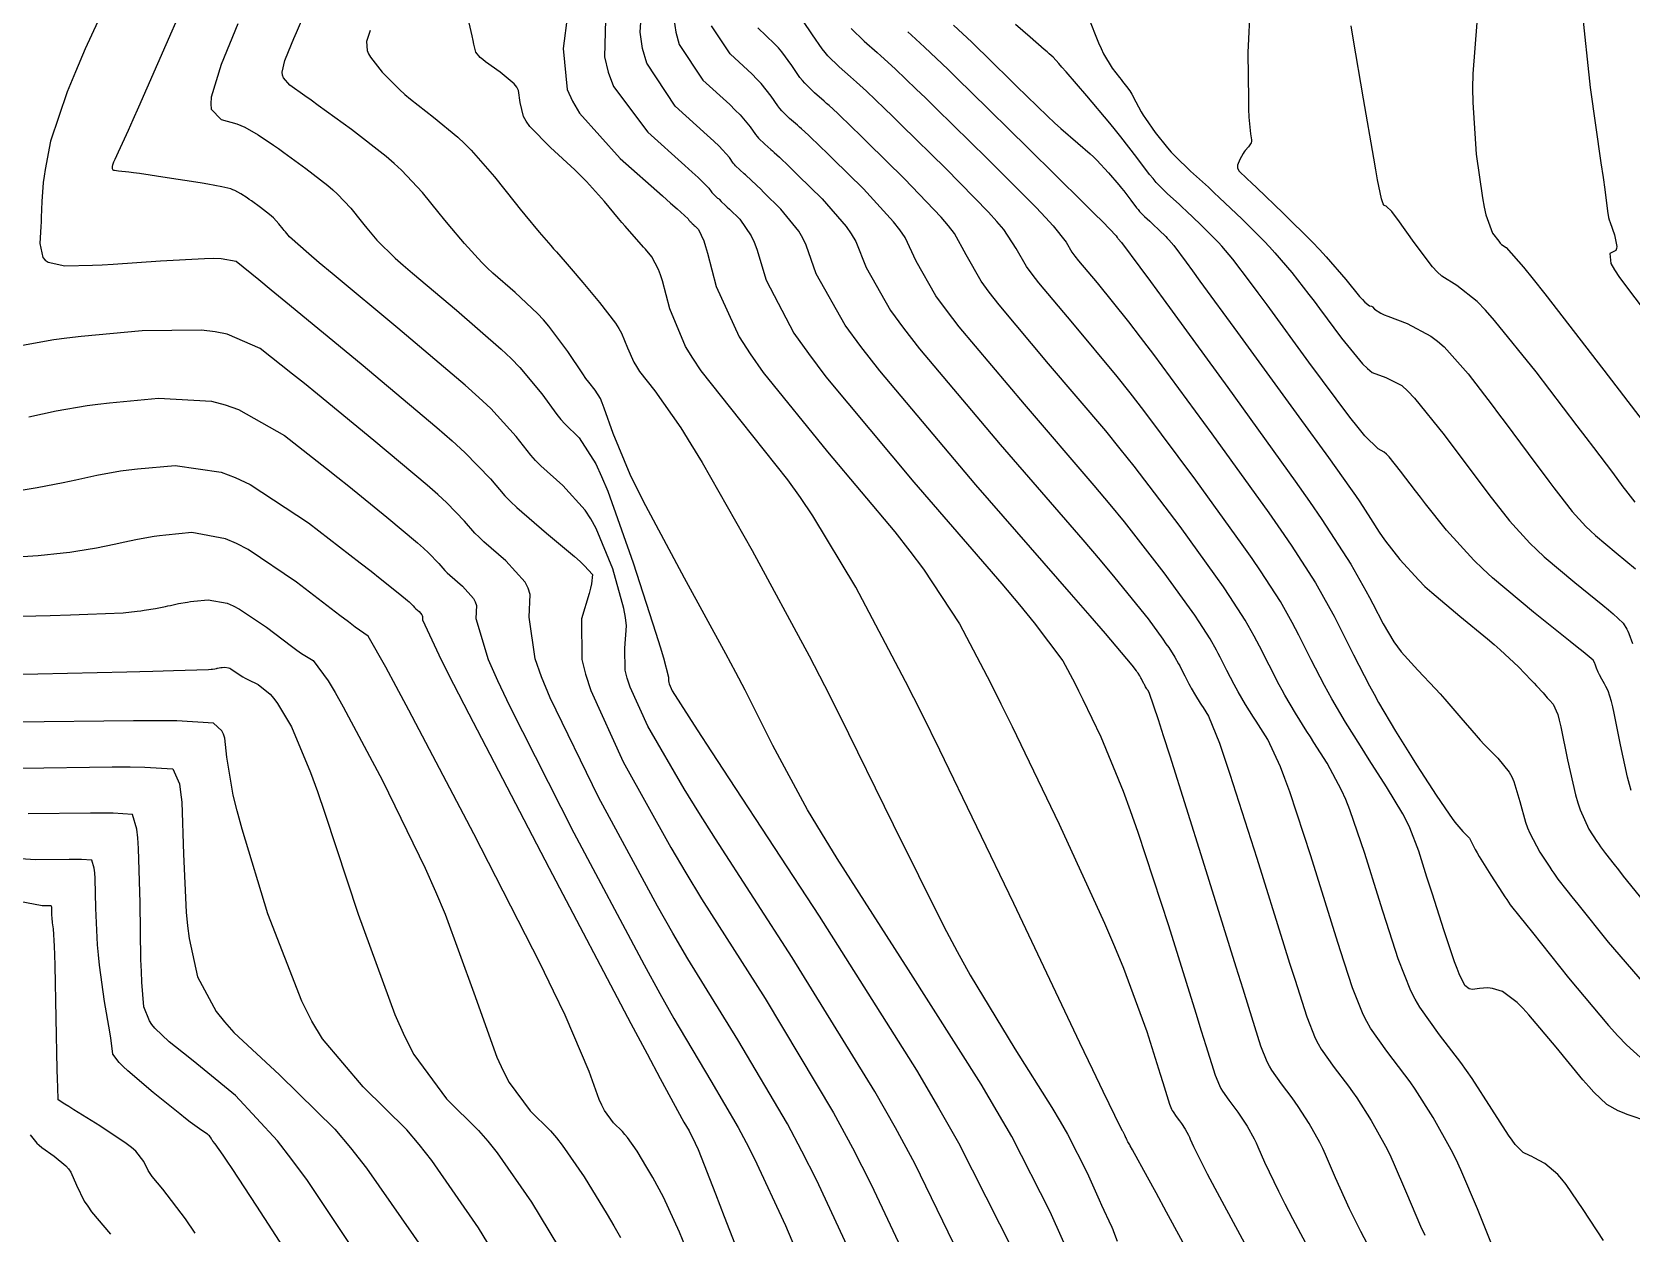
# Model space of a CAD drawing. Header units: metres. Extents: x 837475 to 838479, y 1189012 to 1191015.
# Drawn here: x 837711.2 to 837782.5, y 1189195.5 to 1189249 of the extents above; entities that cross this region are included whole.
import ezdxf

# ---------------------------------------------------------------- set-up
doc = ezdxf.new("R2010")
doc.units = ezdxf.units.M
doc.header["$LTSCALE"] = 0.3
doc.layers.add('COTAS 10', color=1, linetype='Continuous')
doc.layers.add('COTAS INT', color=252, linetype='Continuous')

msp = doc.modelspace()

# ---------------------------------------------------------------- linework, layer by layer
at = {"layer": 'COTAS 10'}
for points, elevation in [([(837753.316, 1189192.955), (837750.584, 1189198.585), (837749.719, 1189200.183), (837748.805, 1189201.799), (837745.112, 1189207.778), (837741.689, 1189213.064), (837740.946, 1189214.243), (837740.292, 1189215.299), (837738.672, 1189218.084), (837737.884, 1189219.823), (837737.754, 1189220.22), (837737.663, 1189220.579), (837737.656, 1189221.569), (837737.723, 1189222.566), (837737.678, 1189222.931), (837737.607, 1189223.333), (837737.121, 1189225.104), (837736.375, 1189226.903), (837736.139, 1189227.323), (837735.89, 1189227.709), (837734.886, 1189228.822), (837733.906, 1189229.699), (837733.672, 1189229.937), (837733.456, 1189230.172), (837732.81, 1189231.006), (837731.674, 1189232.246), (837731.148, 1189232.737), (837730.53, 1189233.293), (837727.534, 1189235.837), (837724.607, 1189238.263), (837724.032, 1189238.745), (837723.56, 1189239.144), (837722.707, 1189239.899), (837722.521, 1189240.121), (837722.469, 1189240.184), (837722.417, 1189240.248), (837722.227, 1189240.484), (837721.985, 1189240.742), (837721.9, 1189240.819), (837721.808, 1189240.899), (837721.41, 1189241.209), (837721.003, 1189241.502), (837720.905, 1189241.572), (837720.814, 1189241.636), (837720.538, 1189241.826), (837720.266, 1189241.968), (837720.177, 1189242.003), (837720.082, 1189242.036), (837719.691, 1189242.136), (837719.055, 1189242.25), (837718.806, 1189242.292), (837718.525, 1189242.337), (837717.246, 1189242.537), (837716.009, 1189242.72), (837715.755, 1189242.756), (837715.539, 1189242.785), (837715.076, 1189242.835), (837714.905, 1189242.854), (837714.873, 1189242.863), (837714.847, 1189242.874), (837714.806, 1189242.929), (837714.81, 1189242.998), (837714.812, 1189243.017), (837714.815, 1189243.036), (837714.827, 1189243.108), (837714.875, 1189243.242), (837714.9, 1189243.301), (837714.93, 1189243.369), (837715.081, 1189243.694), (837715.52, 1189244.663), (837715.731, 1189245.137), (837715.981, 1189245.7), (837717.208, 1189248.479), (837718.487, 1189251.401)], 1690), ([(837780.322, 1189250.066), (837780.689, 1189246.552), (837781.173, 1189243.202), (837781.266, 1189242.546), (837781.341, 1189242.007), (837781.462, 1189241.045), (837781.512, 1189240.765), (837781.542, 1189240.657), (837781.578, 1189240.536), (837781.768, 1189239.989), (837781.881, 1189239.477), (837781.869, 1189239.378), (837781.839, 1189239.297), (837781.573, 1189239.161), (837781.613, 1189238.709), (837781.776, 1189238.43), (837782.003, 1189238.084), (837783.372, 1189236.276)], 1730), ([(837735.092, 1189249.779), (837734.905, 1189248.295), (837735.081, 1189246.469), (837735.316, 1189245.943), (837735.632, 1189245.408), (837737.444, 1189243.401), (837739.332, 1189241.73), (837739.695, 1189241.407), (837739.988, 1189241.144), (837740.472, 1189240.698), (837740.505, 1189240.649), (837740.515, 1189240.636), (837740.526, 1189240.624), (837740.565, 1189240.586), (837740.605, 1189240.551), (837740.625, 1189240.533), (837740.66, 1189240.501), (837740.723, 1189240.441), (837740.751, 1189240.414), (837740.783, 1189240.382), (837740.937, 1189240.231), (837741.17, 1189239.73), (837741.251, 1189239.478), (837741.34, 1189239.177), (837741.724, 1189237.681), (837742.748, 1189235.448), (837743.241, 1189234.682), (837743.824, 1189233.853), (837746.687, 1189230.323), (837749.69, 1189226.744), (837750.362, 1189225.883), (837750.965, 1189225.078), (837752.567, 1189222.641), (837753.95, 1189220.013), (837754.415, 1189219.088), (837754.915, 1189218.077), (837757.019, 1189213.711), (837759.037, 1189209.299), (837759.485, 1189208.258), (837759.883, 1189207.296), (837760.92, 1189204.478), (837761.514, 1189202.578), (837761.633, 1189202.195), (837761.936, 1189201.232), (837762.028, 1189201.004), (837762.059, 1189200.945), (837762.092, 1189200.887), (837762.231, 1189200.689), (837762.386, 1189200.488), (837762.429, 1189200.428), (837762.473, 1189200.365), (837762.629, 1189200.122), (837762.782, 1189199.845), (837762.823, 1189199.762), (837762.864, 1189199.676), (837763.007, 1189199.341), (837763.622, 1189198.129), (837763.961, 1189197.49), (837764.372, 1189196.72), (837766.465, 1189192.843)], 1700), ([(837782.524, 1189215.214), (837782.44, 1189215.492), (837782.355, 1189215.808), (837782.042, 1189217.259), (837781.764, 1189218.66), (837781.702, 1189218.943), (837781.646, 1189219.182), (837781.497, 1189219.667), (837781.388, 1189219.861), (837781.357, 1189219.916), (837781.325, 1189219.971), (837781.209, 1189220.174), (837781.102, 1189220.377), (837781.076, 1189220.432), (837781.052, 1189220.486), (837780.979, 1189220.677), (837780.918, 1189220.844), (837780.901, 1189220.883), (837780.883, 1189220.918), (837780.82, 1189221.021), (837780.374, 1189221.399), (837780.116, 1189221.609), (837779.798, 1189221.864), (837778.164, 1189223.164), (837776.343, 1189224.697), (837775.908, 1189225.099), (837775.502, 1189225.491), (837774.288, 1189226.826), (837773.354, 1189228.003), (837773.126, 1189228.296), (837772.91, 1189228.575), (837772.239, 1189229.46), (837771.729, 1189230.092), (837771.614, 1189230.211), (837771.511, 1189230.306), (837771.238, 1189230.444), (837770.644, 1189231.024), (837770.34, 1189231.397), (837769.976, 1189231.862), (837768.153, 1189234.311), (837766.284, 1189236.871), (837765.889, 1189237.407), (837765.547, 1189237.869), (837764.758, 1189238.91), (837764.27, 1189239.482), (837764.118, 1189239.647), (837763.959, 1189239.816), (837763.324, 1189240.451), (837762.683, 1189241.06), (837762.519, 1189241.212), (837762.362, 1189241.358), (837761.847, 1189241.825), (837761.348, 1189242.328), (837761.201, 1189242.496), (837761.05, 1189242.677), (837760.472, 1189243.434), (837759.763, 1189244.367), (837759.53, 1189244.659), (837759.281, 1189244.965), (837758.245, 1189246.192), (837757.322, 1189247.259), (837757.143, 1189247.464), (837756.998, 1189247.631), (837756.75, 1189247.909), (837756.575, 1189248.061), (837756.475, 1189248.148), (837756.354, 1189248.255), (837755.729, 1189248.805), (837755.068, 1189249.37)], 1720), ([(837781.292, 1189195.154), (837780.379, 1189196.539), (837779.617, 1189197.651), (837779.426, 1189197.889), (837779.244, 1189198.096), (837778.663, 1189198.589), (837778.197, 1189198.844), (837778.088, 1189198.901), (837777.988, 1189198.952), (837777.702, 1189199.086), (837777.349, 1189199.438), (837777.208, 1189199.627), (837777.047, 1189199.856), (837776.311, 1189201.011), (837775.43, 1189202.378), (837775.178, 1189202.74), (837774.923, 1189203.095), (837773.975, 1189204.318), (837773.101, 1189205.554), (837772.894, 1189205.918), (837772.701, 1189206.291), (837772.127, 1189207.715), (837771.61, 1189209.337), (837771.452, 1189209.835), (837771.288, 1189210.354), (837770.645, 1189212.406), (837769.972, 1189214.355), (837769.79, 1189214.811), (837769.609, 1189215.229), (837768.971, 1189216.433), (837768.372, 1189217.361), (837768.217, 1189217.605), (837768.065, 1189217.844), (837767.555, 1189218.659), (837767.081, 1189219.461), (837766.953, 1189219.691), (837766.826, 1189219.925), (837766.378, 1189220.8), (837765.947, 1189221.656), (837765.831, 1189221.878), (837765.717, 1189222.093), (837765.315, 1189222.817), (837764.631, 1189223.872), (837764.338, 1189224.296), (837764, 1189224.777), (837762.407, 1189226.992), (837760.361, 1189229.678), (837759.738, 1189230.457), (837759.09, 1189231.251), (837756.545, 1189234.244), (837754.336, 1189236.869), (837753.9, 1189237.431), (837753.54, 1189237.921), (837752.875, 1189239.096), (837752.35, 1189240.048), (837752.08, 1189240.397), (837751.754, 1189240.784), (837750.125, 1189242.494), (837748.458, 1189244.129), (837748.11, 1189244.47), (837747.81, 1189244.762), (837747.133, 1189245.412), (837746.757, 1189245.755), (837746.647, 1189245.853), (837746.535, 1189245.953), (837746.105, 1189246.326), (837745.679, 1189246.745), (837745.568, 1189246.874), (837745.46, 1189247.008), (837745.098, 1189247.539), (837744.658, 1189248.142), (837744.501, 1189248.321), (837744.328, 1189248.506), (837743.579, 1189249.219)], 1710), ([(837740.362, 1189194.877), (837740.086, 1189195.531), (837739.375, 1189197.086), (837738.896, 1189197.96), (837738.768, 1189198.186), (837738.641, 1189198.404), (837738.198, 1189199.131), (837737.774, 1189199.741), (837737.66, 1189199.885), (837737.548, 1189200.018), (837737.151, 1189200.408), (837736.748, 1189200.952), (837736.632, 1189201.182), (837736.512, 1189201.446), (837736.062, 1189202.686), (837734.99, 1189205.202), (837734.478, 1189206.271), (837733.874, 1189207.501), (837730.917, 1189213.289), (837728.026, 1189218.801), (837727.463, 1189219.858), (837727.004, 1189220.711), (837726.203, 1189222.097), (837725.637, 1189222.502), (837725.326, 1189222.736), (837724.947, 1189223.024), (837723.02, 1189224.508), (837720.864, 1189225.96), (837720.341, 1189226.228), (837719.85, 1189226.439), (837718.344, 1189226.715), (837717.185, 1189226.607), (837716.913, 1189226.575), (837716.662, 1189226.542), (837715.93, 1189226.413), (837715.287, 1189226.272), (837715.091, 1189226.23), (837714.888, 1189226.188), (837714.092, 1189226.028), (837713.18, 1189225.874), (837712.903, 1189225.835), (837712.616, 1189225.798), (837711.492, 1189225.68), (837709.878, 1189225.579)], 1680), ([(837726.418, 1189193.454), (837723.498, 1189197.826), (837722.809, 1189198.77), (837722.17, 1189199.597), (837720.294, 1189201.624), (837718.904, 1189202.764), (837718.572, 1189203.033), (837718.263, 1189203.281), (837717.341, 1189204.011), (837716.698, 1189204.615), (837716.566, 1189204.785), (837716.454, 1189204.955), (837716.213, 1189205.58), (837716.119, 1189206.674), (837716.099, 1189207.141), (837716.081, 1189207.678), (837716.038, 1189210.212), (837715.97, 1189212.638), (837715.937, 1189213.108), (837715.897, 1189213.491), (837715.699, 1189214.145), (837714.841, 1189214.2), (837714.385, 1189214.205), (837713.834, 1189214.206), (837711.055, 1189214.171)], 1670)]:
    msp.add_lwpolyline(points, dxfattribs=dict(at, elevation=elevation))
at = {"layer": 'COTAS INT'}
for points, elevation in [([(837715.767, 1189252.976), (837713.599, 1189248.279), (837713.16, 1189247.262), (837712.791, 1189246.368), (837712.044, 1189244.165), (837711.808, 1189242.901), (837711.762, 1189242.6), (837711.725, 1189242.319), (837711.658, 1189241.481), (837711.637, 1189240.766), (837711.628, 1189240.564), (837711.618, 1189240.36), (837711.569, 1189239.606), (837711.706, 1189238.986), (837711.813, 1189238.867), (837711.95, 1189238.77), (837712.694, 1189238.609), (837713.918, 1189238.634), (837714.357, 1189238.655), (837714.84, 1189238.681), (837716.947, 1189238.829), (837718.92, 1189238.941), (837719.318, 1189238.945), (837719.653, 1189238.938), (837720.327, 1189238.815), (837721.337, 1189237.993), (837721.882, 1189237.545), (837722.543, 1189237.002), (837725.893, 1189234.242), (837729.274, 1189231.399), (837729.954, 1189230.802), (837730.524, 1189230.287), (837731.66, 1189229.118), (837732.296, 1189228.362), (837732.55, 1189228.109), (837732.838, 1189227.837), (837734.161, 1189226.696), (837735.416, 1189225.643), (837735.66, 1189225.426), (837735.86, 1189225.241), (837736.211, 1189224.846), (837736.172, 1189224.43), (837736.126, 1189224.233), (837736.066, 1189224.001), (837735.719, 1189222.865), (837735.732, 1189221.057), (837735.898, 1189220.401), (837736.135, 1189219.677), (837737.575, 1189216.501), (837739.701, 1189212.681), (837740.37, 1189211.552), (837741.074, 1189210.391), (837743.905, 1189205.941), (837746.955, 1189200.852), (837747.797, 1189199.289), (837748.638, 1189197.659), (837751.666, 1189191.216)], 1688), ([(837771.656, 1189193.299), (837770.46, 1189195.562), (837770.195, 1189196.088), (837769.958, 1189196.571), (837769.338, 1189197.954), (837768.893, 1189198.995), (837768.766, 1189199.262), (837768.638, 1189199.52), (837768.163, 1189200.377), (837767.678, 1189201.133), (837767.544, 1189201.328), (837767.41, 1189201.516), (837766.929, 1189202.141), (837766.496, 1189202.754), (837766.393, 1189202.934), (837766.297, 1189203.119), (837766.013, 1189203.825), (837765.471, 1189205.542), (837765.213, 1189206.365), (837764.908, 1189207.338), (837763.417, 1189212.106), (837761.959, 1189216.752), (837761.674, 1189217.648), (837761.442, 1189218.375), (837761.032, 1189219.59), (837760.963, 1189219.696), (837760.945, 1189219.725), (837760.928, 1189219.752), (837760.869, 1189219.846), (837760.815, 1189219.938), (837760.8, 1189219.965), (837760.785, 1189219.991), (837760.734, 1189220.092), (837760.684, 1189220.191), (837760.658, 1189220.241), (837760.611, 1189220.324), (837760.533, 1189220.445), (837760.499, 1189220.494), (837760.46, 1189220.55), (837760.277, 1189220.804), (837759.075, 1189222.218), (837758.394, 1189223.003), (837757.563, 1189223.96), (837753.301, 1189228.839), (837749.018, 1189233.929), (837748.172, 1189235.019), (837747.474, 1189235.969), (837746.184, 1189238.247), (837745.744, 1189239.525), (837745.583, 1189239.846), (837745.403, 1189240.152), (837744.612, 1189241.136), (837743.853, 1189241.881), (837743.694, 1189242.036), (837743.558, 1189242.169), (837743.249, 1189242.465), (837743.078, 1189242.621), (837743.028, 1189242.666), (837742.977, 1189242.712), (837742.781, 1189242.882), (837742.587, 1189243.073), (837742.536, 1189243.131), (837742.487, 1189243.192), (837742.322, 1189243.434), (837741.856, 1189243.943), (837741.617, 1189244.173), (837741.331, 1189244.441), (837739.898, 1189245.729), (837738.631, 1189247.642), (837738.448, 1189248.305), (837738.338, 1189249.025), (837738.549, 1189252.106)], 1704), ([(837757.65, 1189194.095), (837756.617, 1189196.434), (837754.903, 1189199.787), (837754.257, 1189200.913), (837753.535, 1189202.125), (837750.307, 1189207.218), (837747.117, 1189212.191), (837746.42, 1189213.327), (837745.803, 1189214.36), (837744.245, 1189217.218), (837743.014, 1189219.689), (837742.604, 1189220.476), (837742.163, 1189221.308), (837740.318, 1189224.686), (837738.588, 1189227.907), (837738.219, 1189228.64), (837737.897, 1189229.305), (837737.134, 1189231.131), (837736.736, 1189232.267), (837736.645, 1189232.496), (837736.563, 1189232.688), (837736.335, 1189233.072), (837736.041, 1189233.421), (837735.918, 1189233.591), (837735.776, 1189233.792), (837735.11, 1189234.783), (837734.272, 1189235.916), (837734.021, 1189236.208), (837733.762, 1189236.489), (837732.761, 1189237.422), (837731.772, 1189238.286), (837731.522, 1189238.524), (837731.282, 1189238.76), (837730.498, 1189239.608), (837729.775, 1189240.469), (837729.574, 1189240.714), (837729.371, 1189240.961), (837728.634, 1189241.877), (837727.697, 1189242.875), (837727.368, 1189243.175), (837727.01, 1189243.485), (837725.466, 1189244.687), (837723.987, 1189245.761), (837723.669, 1189245.99), (837723.391, 1189246.189), (837722.717, 1189246.659), (837722.432, 1189246.997), (837722.398, 1189247.112), (837722.383, 1189247.236), (837722.495, 1189247.765), (837722.795, 1189248.49), (837722.9, 1189248.738), (837723.014, 1189249.007), (837723.501, 1189250.152)], 1694), ([(837736.826, 1189250.695), (837736.746, 1189247.93), (837736.907, 1189247.248), (837737.146, 1189246.601), (837738.671, 1189244.565), (837740.331, 1189243.086), (837740.656, 1189242.79), (837740.922, 1189242.544), (837741.397, 1189242.066), (837741.496, 1189241.921), (837741.526, 1189241.884), (837741.556, 1189241.848), (837741.673, 1189241.734), (837741.791, 1189241.631), (837741.822, 1189241.604), (837741.852, 1189241.577), (837741.955, 1189241.483), (837742.14, 1189241.305), (837742.222, 1189241.225), (837742.318, 1189241.132), (837742.775, 1189240.683), (837743.287, 1189239.941), (837743.417, 1189239.662), (837743.542, 1189239.351), (837743.954, 1189237.964), (837745.194, 1189235.614), (837745.841, 1189234.697), (837746.621, 1189233.663), (837750.533, 1189228.965), (837754.457, 1189224.426), (837755.243, 1189223.492), (837755.899, 1189222.699), (837757.184, 1189221.001), (837757.708, 1189220.005), (837757.884, 1189219.654), (837758.074, 1189219.271), (837758.87, 1189217.617), (837759.871, 1189215.19), (837760.189, 1189214.319), (837760.525, 1189213.363), (837761.887, 1189209.192), (837763.107, 1189205.291), (837763.353, 1189204.505), (837763.559, 1189203.846), (837763.974, 1189202.528), (837764.162, 1189202.062), (837764.226, 1189201.939), (837764.294, 1189201.82), (837764.58, 1189201.415), (837764.898, 1189201.002), (837764.987, 1189200.878), (837765.075, 1189200.749), (837765.396, 1189200.249), (837765.71, 1189199.683), (837765.795, 1189199.512), (837765.878, 1189199.335), (837766.172, 1189198.648), (837766.79, 1189197.35), (837767.078, 1189196.789), (837767.416, 1189196.141), (837769.06, 1189193.071)], 1702), ([(837765.539, 1189250.261), (837765.435, 1189248.117), (837765.451, 1189246.019), (837765.462, 1189245.592), (837765.476, 1189245.233), (837765.548, 1189244.492), (837765.591, 1189244.22), (837765.585, 1189244.155), (837765.572, 1189244.096), (837765.463, 1189243.92), (837765.306, 1189243.746), (837765.263, 1189243.687), (837765.221, 1189243.623), (837765.069, 1189243.355), (837764.971, 1189243.095), (837764.962, 1189243.037), (837764.961, 1189242.984), (837765.024, 1189242.843), (837765.398, 1189242.491), (837765.593, 1189242.305), (837765.828, 1189242.08), (837767.007, 1189240.95), (837768.309, 1189239.657), (837768.621, 1189239.33), (837768.913, 1189239.017), (837769.795, 1189237.996), (837770.412, 1189237.248), (837770.538, 1189237.106), (837770.643, 1189236.993), (837770.858, 1189236.822), (837770.944, 1189236.808), (837770.968, 1189236.794), (837770.993, 1189236.775), (837771.082, 1189236.672), (837771.36, 1189236.495), (837771.504, 1189236.43), (837771.676, 1189236.358), (837772.538, 1189236.043), (837773.593, 1189235.479), (837773.887, 1189235.25), (837774.182, 1189234.991), (837775.252, 1189233.793), (837776.316, 1189232.395), (837776.607, 1189232.01), (837776.897, 1189231.625), (837777.929, 1189230.241), (837778.852, 1189229.006), (837779.072, 1189228.715), (837779.277, 1189228.446), (837779.89, 1189227.661), (837780.502, 1189226.987), (837780.707, 1189226.79), (837780.926, 1189226.587), (837781.845, 1189225.814), (837782.716, 1189225.098)], 1724), ([(837720.406, 1189249.402), (837719.66, 1189247.592), (837719.217, 1189246.128), (837719.195, 1189245.837), (837719.216, 1189245.594), (837719.657, 1189245.126), (837720.353, 1189244.934), (837720.534, 1189244.864), (837720.711, 1189244.788), (837721.313, 1189244.453), (837721.986, 1189243.99), (837722.208, 1189243.833), (837722.447, 1189243.664), (837723.438, 1189242.948), (837724.409, 1189242.192), (837724.634, 1189241.997), (837724.841, 1189241.808), (837725.43, 1189241.18), (837725.894, 1189240.604), (837726.021, 1189240.449), (837726.148, 1189240.295), (837726.603, 1189239.754), (837727.421, 1189238.952), (837727.777, 1189238.634), (837728.189, 1189238.275), (837730.147, 1189236.63), (837732.146, 1189234.891), (837732.584, 1189234.472), (837732.973, 1189234.081), (837733.96, 1189232.895), (837734.616, 1189231.982), (837734.795, 1189231.764), (837734.974, 1189231.56), (837735.61, 1189230.947), (837736.365, 1189229.776), (837736.618, 1189229.221), (837736.89, 1189228.565), (837738.031, 1189225.363), (837739.041, 1189222.236), (837739.23, 1189221.628), (837739.38, 1189221.132), (837739.593, 1189220.272), (837739.594, 1189220.1), (837739.61, 1189220.038), (837739.633, 1189219.969), (837739.77, 1189219.667), (837740.884, 1189217.917), (837741.522, 1189216.935), (837742.304, 1189215.737), (837746.319, 1189209.614), (837750.655, 1189202.746), (837751.64, 1189201.077), (837752.531, 1189199.51), (837754.967, 1189194.695)], 1692), ([(837764.176, 1189192.05), (837761.802, 1189196.424), (837761.339, 1189197.276), (837760.96, 1189197.974), (837760.29, 1189199.198), (837760.184, 1189199.382), (837760.161, 1189199.422), (837760.14, 1189199.459), (837760.085, 1189199.555), (837760.05, 1189199.617), (837760.042, 1189199.632), (837760.035, 1189199.647), (837760.013, 1189199.691), (837759.998, 1189199.726), (837759.995, 1189199.734), (837759.991, 1189199.743), (837759.981, 1189199.768), (837759.974, 1189199.788), (837759.972, 1189199.793), (837759.963, 1189199.811), (837759.953, 1189199.834), (837759.948, 1189199.844), (837759.943, 1189199.856), (837759.917, 1189199.913), (837759.876, 1189199.995), (837759.86, 1189200.022), (837759.842, 1189200.052), (837759.764, 1189200.176), (837758.977, 1189201.793), (837758.512, 1189202.764), (837757.942, 1189203.962), (837754.991, 1189210.176), (837751.692, 1189217.02), (837750.902, 1189218.615), (837750.165, 1189220.079), (837747.951, 1189224.282), (837746.032, 1189227.457), (837745.482, 1189228.273), (837744.924, 1189229.061), (837742.841, 1189231.68), (837741.054, 1189233.933), (837740.683, 1189234.49), (837740.365, 1189235.019), (837739.663, 1189236.688), (837739.325, 1189237.944), (837739.237, 1189238.213), (837739.151, 1189238.447), (837738.858, 1189239.006), (837738.569, 1189239.349), (837738.485, 1189239.446), (837738.399, 1189239.545), (837738.074, 1189239.913), (837737.665, 1189240.381), (837737.526, 1189240.544), (837737.376, 1189240.721), (837736.743, 1189241.481), (837735.946, 1189242.369), (837735.693, 1189242.627), (837735.426, 1189242.891), (837734.345, 1189243.89), (837733.424, 1189244.826), (837733.257, 1189245.051), (837733.129, 1189245.261), (837732.985, 1189245.894), (837732.914, 1189246.428), (837732.831, 1189246.575), (837732.721, 1189246.722), (837732.097, 1189247.249), (837731.444, 1189247.703), (837731.315, 1189247.804), (837731.209, 1189247.894), (837731.015, 1189248.129), (837730.928, 1189248.491), (837730.89, 1189248.661), (837730.844, 1189248.862), (837730.629, 1189249.836)], 1698), ([(837739.832, 1189249.625), (837739.923, 1189249.028), (837740.075, 1189248.479), (837741.125, 1189246.892), (837742.33, 1189245.796), (837742.578, 1189245.556), (837742.79, 1189245.343), (837743.248, 1189244.803), (837743.478, 1189244.464), (837743.547, 1189244.379), (837743.617, 1189244.297), (837743.889, 1189244.03), (837744.163, 1189243.792), (837744.235, 1189243.729), (837744.305, 1189243.666), (837744.544, 1189243.448), (837744.975, 1189243.034), (837745.166, 1189242.848), (837745.388, 1189242.63), (837746.45, 1189241.589), (837747.52, 1189240.363), (837747.748, 1189240.03), (837747.946, 1189239.699), (837748.414, 1189238.53), (837749.496, 1189236.62), (837750.081, 1189235.823), (837750.79, 1189234.909), (837754.382, 1189230.641), (837758.072, 1189226.39), (837758.842, 1189225.488), (837759.504, 1189224.704), (837760.987, 1189222.867), (837761.64, 1189221.959), (837761.779, 1189221.761), (837761.899, 1189221.588), (837762.179, 1189221.155), (837762.344, 1189220.858), (837762.391, 1189220.77), (837762.439, 1189220.679), (837762.615, 1189220.328), (837762.799, 1189219.969), (837762.851, 1189219.873), (837762.903, 1189219.779), (837763.098, 1189219.45), (837763.307, 1189219.116), (837763.369, 1189219.018), (837763.433, 1189218.918), (837763.678, 1189218.537), (837764.164, 1189217.326), (837764.38, 1189216.702), (837764.63, 1189215.953), (837765.827, 1189212.206), (837767.035, 1189208.344), (837767.293, 1189207.522), (837767.517, 1189206.807), (837768.051, 1189205.121), (837768.432, 1189204.176), (837768.56, 1189203.928), (837768.697, 1189203.687), (837769.277, 1189202.866), (837769.922, 1189202.029), (837770.101, 1189201.778), (837770.281, 1189201.517), (837770.929, 1189200.505), (837771.566, 1189199.358), (837771.738, 1189199.012), (837771.907, 1189198.654), (837772.503, 1189197.26), (837773.125, 1189195.792), (837773.312, 1189195.387)], 1706), ([(837776.293, 1189195.013), (837775.668, 1189196.567), (837774.922, 1189198.313), (837774.709, 1189198.762), (837774.494, 1189199.195), (837773.696, 1189200.633), (837772.883, 1189201.902), (837772.659, 1189202.228), (837772.434, 1189202.543), (837771.626, 1189203.592), (837770.899, 1189204.621), (837770.727, 1189204.923), (837770.566, 1189205.233), (837770.089, 1189206.418), (837769.564, 1189208.072), (837769.372, 1189208.678), (837769.162, 1189209.349), (837768.236, 1189212.306), (837767.301, 1189215.154), (837767.085, 1189215.756), (837766.887, 1189216.277), (837766.325, 1189217.485), (837765.903, 1189218.14), (837765.793, 1189218.312), (837765.686, 1189218.48), (837765.326, 1189219.055), (837764.992, 1189219.62), (837764.902, 1189219.782), (837764.812, 1189219.947), (837764.496, 1189220.564), (837764.193, 1189221.167), (837764.111, 1189221.324), (837764.031, 1189221.476), (837763.747, 1189221.986), (837763.265, 1189222.73), (837763.058, 1189223.029), (837762.82, 1189223.368), (837761.697, 1189224.929), (837759.933, 1189227.191), (837759.29, 1189227.972), (837758.581, 1189228.821), (837755.464, 1189232.443), (837752.563, 1189235.889), (837751.991, 1189236.627), (837751.518, 1189237.271), (837750.645, 1189238.813), (837750.148, 1189239.874), (837749.914, 1189240.214), (837749.637, 1189240.574), (837748.287, 1189242.041), (837746.923, 1189243.38), (837746.638, 1189243.659), (837746.392, 1189243.898), (837745.838, 1189244.43), (837745.531, 1189244.71), (837745.441, 1189244.791), (837745.349, 1189244.873), (837744.997, 1189245.178), (837744.648, 1189245.521), (837744.557, 1189245.626), (837744.469, 1189245.736), (837744.173, 1189246.171), (837743.724, 1189246.742), (837743.54, 1189246.938), (837743.329, 1189247.151), (837742.352, 1189248.056), (837741.519, 1189249.315)], 1708), ([(837783.301, 1189200.444), (837782.343, 1189200.775), (837782.129, 1189200.86), (837781.937, 1189200.943), (837781.427, 1189201.218), (837780.859, 1189201.767), (837780.63, 1189202.023), (837780.37, 1189202.323), (837779.173, 1189203.778), (837777.956, 1189205.222), (837777.683, 1189205.514), (837777.438, 1189205.759), (837776.786, 1189206.257), (837776.341, 1189206.394), (837776.227, 1189206.412), (837776.117, 1189206.421), (837775.751, 1189206.383), (837775.444, 1189206.348), (837775.371, 1189206.36), (837775.302, 1189206.38), (837775.097, 1189206.53), (837774.849, 1189207.038), (837774.754, 1189207.284), (837774.647, 1189207.576), (837774.165, 1189209.011), (837773.656, 1189210.602), (837773.532, 1189210.992), (837773.415, 1189211.36), (837773.054, 1189212.506), (837772.643, 1189213.557), (837772.495, 1189213.865), (837772.332, 1189214.18), (837771.617, 1189215.381), (837770.842, 1189216.583), (837770.641, 1189216.899), (837770.444, 1189217.208), (837769.783, 1189218.263), (837769.17, 1189219.302), (837769.004, 1189219.6), (837768.839, 1189219.903), (837768.259, 1189221.036), (837767.702, 1189222.144), (837767.552, 1189222.432), (837767.403, 1189222.711), (837766.883, 1189223.648), (837765.997, 1189225.014), (837765.617, 1189225.563), (837765.18, 1189226.186), (837763.117, 1189229.054), (837760.79, 1189232.165), (837760.186, 1189232.942), (837759.599, 1189233.681), (837757.626, 1189236.046), (837756.109, 1189237.849), (837755.809, 1189238.235), (837755.562, 1189238.572), (837755.105, 1189239.379), (837754.553, 1189240.222), (837754.245, 1189240.581), (837753.871, 1189240.995), (837751.962, 1189242.946), (837749.993, 1189244.879), (837749.581, 1189245.281), (837749.227, 1189245.626), (837748.428, 1189246.394), (837747.984, 1189246.799), (837747.854, 1189246.915), (837747.721, 1189247.033), (837747.213, 1189247.474), (837746.709, 1189247.969), (837746.578, 1189248.121), (837746.451, 1189248.28), (837746.024, 1189248.907), (837745.592, 1189249.541)], 1712), ([(837752.311, 1189249.341), (837753.118, 1189248.574), (837753.408, 1189248.294), (837753.727, 1189247.984), (837755.121, 1189246.62), (837756.503, 1189245.282), (837756.815, 1189244.989), (837757.096, 1189244.73), (837757.855, 1189244.073), (837758.404, 1189243.605), (837758.552, 1189243.465), (837758.699, 1189243.321), (837759.217, 1189242.761), (837759.679, 1189242.214), (837759.79, 1189242.078), (837759.894, 1189241.948), (837760.21, 1189241.531), (837760.468, 1189241.194), (837760.535, 1189241.113), (837760.601, 1189241.038), (837760.824, 1189240.814), (837761.054, 1189240.606), (837761.124, 1189240.541), (837761.196, 1189240.473), (837761.482, 1189240.201), (837761.765, 1189239.918), (837761.836, 1189239.843), (837761.904, 1189239.769), (837762.122, 1189239.514), (837762.677, 1189238.77), (837762.958, 1189238.388), (837763.293, 1189237.93), (837764.962, 1189235.64), (837767.698, 1189231.878), (837769.022, 1189230.059), (837770.011, 1189228.68), (837770.226, 1189228.37), (837770.417, 1189228.091), (837770.894, 1189227.344), (837771.285, 1189226.734), (837771.42, 1189226.541), (837771.568, 1189226.338), (837772.202, 1189225.517), (837773.045, 1189224.589), (837773.324, 1189224.317), (837773.624, 1189224.04), (837774.875, 1189222.986), (837776.118, 1189221.974), (837776.412, 1189221.723), (837776.685, 1189221.485), (837777.492, 1189220.729), (837778.066, 1189220.142), (837778.192, 1189220.01), (837778.304, 1189219.891), (837778.59, 1189219.57), (837778.778, 1189219.35), (837778.828, 1189219.295), (837778.877, 1189219.243), (837779.047, 1189219.073), (837779.244, 1189218.599), (837779.311, 1189218.354), (837779.383, 1189218.06), (837779.686, 1189216.589), (837780.037, 1189215.025), (837780.138, 1189214.672), (837780.242, 1189214.354), (837780.635, 1189213.496), (837780.994, 1189212.946), (837781.077, 1189212.823), (837781.153, 1189212.711), (837781.367, 1189212.412), (837781.759, 1189211.915), (837781.946, 1189211.679), (837782.168, 1189211.401), (837783.256, 1189210.04)], 1718), ([(837758.313, 1189249.706), (837758.765, 1189248.557), (837758.883, 1189248.296), (837758.997, 1189248.061), (837759.383, 1189247.419), (837759.704, 1189247.003), (837759.776, 1189246.91), (837759.842, 1189246.827), (837760.024, 1189246.607), (837760.17, 1189246.405), (837760.213, 1189246.334), (837760.258, 1189246.255), (837760.433, 1189245.916), (837760.678, 1189245.474), (837760.767, 1189245.33), (837760.865, 1189245.177), (837761.299, 1189244.549), (837761.841, 1189243.868), (837762.007, 1189243.682), (837762.181, 1189243.497), (837762.871, 1189242.836), (837763.671, 1189242.11), (837763.915, 1189241.884), (837764.169, 1189241.647), (837765.165, 1189240.7), (837766.152, 1189239.714), (837766.399, 1189239.452), (837766.635, 1189239.195), (837767.394, 1189238.306), (837768.15, 1189237.335), (837768.384, 1189237.027), (837768.628, 1189236.701), (837769.6, 1189235.382), (837770.537, 1189234.241), (837770.76, 1189234.028), (837770.967, 1189233.86), (837771.583, 1189233.624), (837772.291, 1189233.267), (837772.557, 1189233.023), (837772.853, 1189232.715), (837774.174, 1189231.079), (837775.544, 1189229.245), (837775.871, 1189228.813), (837776.176, 1189228.413), (837777.089, 1189227.243), (837778.002, 1189226.239), (837778.307, 1189225.944), (837778.635, 1189225.642), (837780.005, 1189224.489), (837781.257, 1189223.481), (837781.51, 1189223.27), (837781.723, 1189223.089), (837782.154, 1189222.681), (837782.319, 1189222.412), (837782.365, 1189222.318), (837782.41, 1189222.216), (837782.572, 1189221.778)], 1722), ([(837782.691, 1189228.078), (837782.379, 1189228.478), (837782.275, 1189228.614), (837782.163, 1189228.762), (837781.694, 1189229.39), (837780.854, 1189230.505), (837780.508, 1189230.96), (837780.113, 1189231.478), (837778.278, 1189233.876), (837776.425, 1189236.178), (837776.019, 1189236.635), (837775.658, 1189237.015), (837774.742, 1189237.735), (837774.077, 1189238.155), (837773.874, 1189238.346), (837773.664, 1189238.569), (837772.839, 1189239.644), (837772.117, 1189240.673), (837771.971, 1189240.868), (837771.848, 1189241.025), (837771.601, 1189241.263), (837771.511, 1189241.304), (837771.488, 1189241.335), (837771.464, 1189241.375), (837771.384, 1189241.591), (837771.215, 1189242.442), (837771.135, 1189242.882), (837771.041, 1189243.41), (837770.581, 1189246.056), (837770.122, 1189248.754), (837770.028, 1189249.315)], 1726), ([(837775.632, 1189249.459), (837775.459, 1189247.163), (837775.449, 1189246.526), (837775.455, 1189245.889), (837775.613, 1189243.582), (837775.884, 1189241.638), (837775.961, 1189241.229), (837776.04, 1189240.876), (837776.334, 1189240.068), (837776.611, 1189239.701), (837776.679, 1189239.626), (837776.744, 1189239.562), (837776.946, 1189239.426), (837777.723, 1189238.551), (837778.15, 1189238.02), (837778.669, 1189237.365), (837781.305, 1189233.959), (837784.811, 1189229.385)], 1728), ([(837726.294, 1189249.107), (837726.142, 1189248.608), (837726.166, 1189248.205), (837726.23, 1189248.063), (837726.318, 1189247.907), (837726.84, 1189247.236), (837727.605, 1189246.469), (837727.846, 1189246.253), (837728.1, 1189246.036), (837729.124, 1189245.238), (837730.214, 1189244.338), (837730.51, 1189244.056), (837730.803, 1189243.76), (837731.838, 1189242.573), (837732.763, 1189241.417), (837732.987, 1189241.141), (837733.197, 1189240.884), (837733.838, 1189240.115), (837734.35, 1189239.518), (837734.478, 1189239.37), (837734.601, 1189239.229), (837734.995, 1189238.784), (837735.446, 1189238.265), (837735.605, 1189238.079), (837735.779, 1189237.873), (837736.528, 1189236.977), (837737.233, 1189236.048), (837737.38, 1189235.822), (837737.505, 1189235.61), (837737.779, 1189234.955), (837738.047, 1189234.316), (837738.169, 1189234.114), (837738.311, 1189233.9), (837738.995, 1189233.038), (837740.157, 1189231.379), (837740.601, 1189230.663), (837741.098, 1189229.836), (837743.334, 1189225.923), (837745.868, 1189221.226), (837746.553, 1189219.905), (837747.23, 1189218.575), (837749.618, 1189213.697), (837751.872, 1189209.161), (837752.466, 1189208.046), (837753.047, 1189206.992), (837755.035, 1189203.697), (837756.689, 1189201.089), (837757.058, 1189200.468), (837757.39, 1189199.891), (837758.267, 1189198.174), (837758.797, 1189196.975), (837758.908, 1189196.726), (837759.005, 1189196.512), (837759.228, 1189196.035), (837759.362, 1189195.747), (837759.402, 1189195.652), (837759.444, 1189195.55), (837759.607, 1189195.126)], 1696), ([(837747.74, 1189249.193), (837748.321, 1189248.622), (837748.906, 1189248.114), (837749.06, 1189247.978), (837749.21, 1189247.844), (837749.722, 1189247.377), (837750.644, 1189246.491), (837751.053, 1189246.093), (837751.529, 1189245.628), (837753.8, 1189243.399), (837755.988, 1189241.206), (837756.411, 1189240.765), (837756.755, 1189240.396), (837757.335, 1189239.662), (837757.584, 1189239.223), (837757.718, 1189239.039), (837757.882, 1189238.829), (837758.708, 1189237.847), (837760.108, 1189236.112), (837760.634, 1189235.426), (837761.219, 1189234.652), (837763.827, 1189231.116), (837766.36, 1189227.595), (837766.897, 1189226.83), (837767.362, 1189226.156), (837768.451, 1189224.479), (837769.09, 1189223.328), (837769.272, 1189222.986), (837769.456, 1189222.633), (837770.14, 1189221.272), (837770.853, 1189219.881), (837771.055, 1189219.509), (837771.259, 1189219.143), (837772.012, 1189217.868), (837772.755, 1189216.677), (837772.953, 1189216.364), (837773.147, 1189216.058), (837773.819, 1189215.012), (837774.398, 1189214.156), (837774.534, 1189213.969), (837774.658, 1189213.804), (837775.019, 1189213.39), (837775.257, 1189213.146), (837775.305, 1189213.088), (837775.344, 1189213.035), (837775.421, 1189212.878), (837775.565, 1189212.58), (837775.647, 1189212.438), (837775.748, 1189212.27), (837776.266, 1189211.448), (837776.787, 1189210.642), (837776.89, 1189210.484), (837776.974, 1189210.354), (837777.13, 1189210.12), (837777.551, 1189209.592), (837777.804, 1189209.276), (837778.115, 1189208.887), (837779.731, 1189206.869), (837781.509, 1189204.741), (837781.923, 1189204.282), (837782.303, 1189203.88), (837783.395, 1189202.898)], 1714), ([(837750.267, 1189249.04), (837750.437, 1189248.888), (837751.017, 1189248.359), (837752.062, 1189247.355), (837752.525, 1189246.904), (837753.064, 1189246.378), (837755.637, 1189243.851), (837758.105, 1189241.417), (837758.577, 1189240.949), (837758.957, 1189240.57), (837759.565, 1189239.945), (837759.606, 1189239.873), (837759.628, 1189239.843), (837759.654, 1189239.809), (837759.789, 1189239.649), (837760.618, 1189238.542), (837761.082, 1189237.911), (837761.647, 1189237.139), (837764.537, 1189233.179), (837767.54, 1189229.004), (837768.176, 1189228.097), (837768.728, 1189227.298), (837770.019, 1189225.31), (837770.691, 1189224.121), (837770.852, 1189223.825), (837771.004, 1189223.544), (837771.463, 1189222.649), (837771.937, 1189221.846), (837772.098, 1189221.622), (837772.271, 1189221.397), (837773.001, 1189220.581), (837773.791, 1189219.755), (837774.002, 1189219.525), (837774.209, 1189219.294), (837774.929, 1189218.452), (837775.604, 1189217.663), (837775.784, 1189217.464), (837775.96, 1189217.275), (837776.57, 1189216.665), (837777.08, 1189216.033), (837777.192, 1189215.829), (837777.293, 1189215.614), (837777.553, 1189214.733), (837777.801, 1189213.802), (837777.893, 1189213.555), (837777.995, 1189213.312), (837778.451, 1189212.472), (837778.891, 1189211.794), (837778.983, 1189211.653), (837779.064, 1189211.533), (837779.248, 1189211.266), (837779.655, 1189210.753), (837779.875, 1189210.477), (837780.142, 1189210.144), (837781.493, 1189208.455), (837783.094, 1189206.603)], 1716), ([(837748.712, 1189192.445), (837746.209, 1189197.833), (837745.55, 1189199.138), (837744.905, 1189200.361), (837742.698, 1189204.105), (837740.459, 1189207.718), (837739.794, 1189208.86), (837739.11, 1189210.063), (837736.478, 1189214.917), (837734.325, 1189219.344), (837733.943, 1189220.278), (837733.654, 1189221.085), (837733.385, 1189222.943), (837733.431, 1189223.958), (837733.34, 1189224.232), (837733.206, 1189224.504), (837732.348, 1189225.463), (837731.367, 1189226.306), (837731.155, 1189226.505), (837730.969, 1189226.689), (837730.511, 1189227.229), (837729.715, 1189228.049), (837729.315, 1189228.409), (837728.839, 1189228.827), (837726.47, 1189230.82), (837723.944, 1189232.891), (837723.367, 1189233.36), (837722.844, 1189233.783), (837721.4, 1189234.929), (837719.924, 1189235.565), (837719.382, 1189235.666), (837718.781, 1189235.734), (837716.127, 1189235.709), (837713.415, 1189235.456), (837712.778, 1189235.381), (837712.191, 1189235.303), (837710.479, 1189235.002)], 1686), ([(837711.078, 1189231.871), (837712.296, 1189232.139), (837713.681, 1189232.383), (837714.157, 1189232.446), (837714.672, 1189232.507), (837716.866, 1189232.711), (837719.219, 1189232.572), (837719.835, 1189232.417), (837720.435, 1189232.211), (837722.473, 1189231.043), (837724.352, 1189229.572), (837724.852, 1189229.175), (837725.344, 1189228.781), (837727.047, 1189227.397), (837728.403, 1189226.256), (837728.676, 1189226.016), (837728.905, 1189225.81), (837729.361, 1189225.341), (837729.623, 1189225.032), (837729.73, 1189224.926), (837729.851, 1189224.812), (837730.413, 1189224.329), (837730.904, 1189223.78), (837730.981, 1189223.625), (837731.033, 1189223.467), (837731.007, 1189222.886), (837731.56, 1189221.062), (837731.977, 1189220.121), (837732.509, 1189218.991), (837735.38, 1189213.334), (837738.518, 1189207.445), (837739.218, 1189206.169), (837739.843, 1189205.046), (837741.491, 1189202.268), (837742.71, 1189200.2), (837743.067, 1189199.523), (837743.431, 1189198.802), (837744.814, 1189195.826), (837746.309, 1189192.301)], 1684), ([(837710.135, 1189228.496), (837711.455, 1189228.719), (837712.606, 1189228.951), (837712.9, 1189229.012), (837713.183, 1189229.071), (837714.113, 1189229.276), (837715.171, 1189229.462), (837715.535, 1189229.51), (837715.929, 1189229.557), (837717.605, 1189229.713), (837719.657, 1189229.411), (837720.288, 1189229.168), (837720.945, 1189228.856), (837723.545, 1189227.157), (837725.86, 1189225.362), (837726.338, 1189224.989), (837726.744, 1189224.671), (837727.624, 1189223.974), (837727.968, 1189223.684), (837728.037, 1189223.624), (837728.095, 1189223.571), (837728.211, 1189223.452), (837728.278, 1189223.374), (837728.305, 1189223.347), (837728.335, 1189223.318), (837728.478, 1189223.196), (837728.603, 1189223.056), (837728.622, 1189223.017), (837728.635, 1189222.977), (837728.629, 1189222.829), (837729.466, 1189221.039), (837730.011, 1189219.964), (837730.692, 1189218.637), (837734.283, 1189211.751), (837737.927, 1189204.827), (837738.642, 1189203.477), (837739.228, 1189202.373), (837740.284, 1189200.432), (837740.516, 1189200.038), (837740.584, 1189199.909), (837740.653, 1189199.772), (837740.916, 1189199.206), (837741.693, 1189197.243), (837742.086, 1189196.226), (837742.556, 1189195.003)], 1682), ([(837707.589, 1189222.91), (837712.038, 1189223.022), (837712.944, 1189223.048), (837713.708, 1189223.072), (837715.29, 1189223.144), (837715.912, 1189223.21), (837716.071, 1189223.23), (837716.224, 1189223.252), (837716.73, 1189223.337), (837717.17, 1189223.426), (837717.283, 1189223.449), (837717.391, 1189223.472), (837717.747, 1189223.55), (837718.152, 1189223.621), (837718.291, 1189223.64), (837718.442, 1189223.658), (837719.083, 1189223.717), (837719.917, 1189223.564), (837720.189, 1189223.448), (837720.478, 1189223.299), (837721.672, 1189222.495), (837722.788, 1189221.652), (837723.028, 1189221.479), (837723.239, 1189221.331), (837723.753, 1189221.017), (837724.424, 1189220.109), (837724.733, 1189219.588), (837725.096, 1189218.949), (837726.853, 1189215.67), (837728.757, 1189211.757), (837729.213, 1189210.72), (837729.637, 1189209.703), (837730.914, 1189206.196), (837731.953, 1189203.336), (837732.228, 1189202.727), (837732.498, 1189202.197), (837733.428, 1189200.942), (837734.342, 1189200.042), (837734.602, 1189199.735), (837734.865, 1189199.403), (837735.842, 1189197.996), (837736.864, 1189196.317), (837737.157, 1189195.814), (837737.453, 1189195.294)], 1678), ([(837703.534, 1189220.235), (837715.455, 1189220.515), (837716.606, 1189220.543), (837717.538, 1189220.566), (837719.088, 1189220.609), (837719.209, 1189220.621), (837719.24, 1189220.625), (837719.269, 1189220.629), (837719.367, 1189220.646), (837719.452, 1189220.663), (837719.474, 1189220.668), (837719.495, 1189220.672), (837719.564, 1189220.687), (837719.642, 1189220.701), (837719.669, 1189220.704), (837719.698, 1189220.708), (837719.823, 1189220.72), (837719.984, 1189220.69), (837720.037, 1189220.667), (837720.093, 1189220.639), (837720.324, 1189220.483), (837720.628, 1189220.28), (837720.73, 1189220.221), (837720.841, 1189220.161), (837721.304, 1189219.936), (837721.844, 1189219.506), (837722.003, 1189219.317), (837722.166, 1189219.097), (837722.789, 1189218.051), (837723.64, 1189216.014), (837723.947, 1189215.17), (837724.285, 1189214.204), (837725.766, 1189209.707), (837727.394, 1189205.226), (837727.825, 1189204.272), (837728.248, 1189203.442), (837729.704, 1189201.476), (837731.136, 1189200.065), (837731.544, 1189199.584), (837731.956, 1189199.064), (837733.486, 1189196.86), (837735.088, 1189194.231)], 1676), ([(837733.305, 1189192.157), (837731.13, 1189195.725), (837729.047, 1189198.726), (837728.485, 1189199.434), (837727.93, 1189200.089), (837725.98, 1189202.01), (837724.169, 1189204.149), (837723.701, 1189204.941), (837723.248, 1189205.819), (837721.733, 1189209.712), (837720.591, 1189213.497), (837720.372, 1189214.307), (837720.196, 1189215.014), (837719.911, 1189216.706), (837719.814, 1189217.558), (837719.756, 1189217.734), (837719.685, 1189217.884), (837719.315, 1189218.213), (837717.676, 1189218.318), (837716.804, 1189218.328), (837715.751, 1189218.329), (837710.439, 1189218.264)], 1674), ([(837710.747, 1189216.218), (837714.793, 1189216.267), (837715.595, 1189216.266), (837716.259, 1189216.259), (837717.507, 1189216.179), (837717.792, 1189215.521), (837717.849, 1189215.15), (837717.896, 1189214.697), (837717.984, 1189212.375), (837718.093, 1189209.799), (837718.153, 1189209.185), (837718.225, 1189208.614), (837718.595, 1189206.908), (837719.432, 1189205.372), (837719.8, 1189204.907), (837720.226, 1189204.425), (837722.256, 1189202.544), (837724.724, 1189200.112), (837725.427, 1189199.283), (837726.137, 1189198.387), (837728.774, 1189194.59)], 1672), ([(837722.774, 1189194.32), (837721.24, 1189196.69), (837720.143, 1189198.361), (837719.923, 1189198.691), (837719.74, 1189198.963), (837719.383, 1189199.466), (837719.284, 1189199.583), (837719.264, 1189199.611), (837719.246, 1189199.638), (837719.206, 1189199.722), (837719.13, 1189199.818), (837719.09, 1189199.852), (837719.041, 1189199.89), (837718.795, 1189200.056), (837718.278, 1189200.43), (837718.059, 1189200.6), (837717.807, 1189200.799), (837716.623, 1189201.756), (837715.496, 1189202.715), (837715.281, 1189202.915), (837715.108, 1189203.086), (837714.831, 1189203.47), (837714.771, 1189203.949), (837714.735, 1189204.181), (837714.691, 1189204.455), (837714.46, 1189205.805), (837714.226, 1189207.435), (837714.181, 1189207.887), (837714.143, 1189208.338), (837714.075, 1189209.969), (837714.038, 1189211.29), (837714.02, 1189211.546), (837713.998, 1189211.755), (837713.891, 1189212.111), (837713.424, 1189212.141), (837713.176, 1189212.143), (837712.876, 1189212.144), (837711.362, 1189212.125), (837709.02, 1189212.296)], 1668), ([(837718.498, 1189195.489), (837718.063, 1189196.116), (837717.057, 1189197.451), (837716.583, 1189198.009), (837716.484, 1189198.145), (837716.4, 1189198.274), (837716.21, 1189198.675), (837715.849, 1189199.131), (837715.657, 1189199.296), (837715.424, 1189199.476), (837714.247, 1189200.265), (837713.087, 1189200.988), (837712.865, 1189201.127), (837712.685, 1189201.239), (837712.392, 1189201.423), (837712.37, 1189201.99), (837712.362, 1189202.343), (837712.352, 1189202.781), (837712.305, 1189205.073), (837712.252, 1189207.414), (837712.238, 1189207.884), (837712.224, 1189208.276), (837712.175, 1189209.048), (837712.137, 1189209.314), (837712.13, 1189209.387), (837712.124, 1189209.461), (837712.113, 1189209.727), (837712.107, 1189209.943), (837712.104, 1189209.985), (837712.1, 1189210.019), (837712.083, 1189210.077), (837712.006, 1189210.082), (837711.917, 1189210.082), (837711.67, 1189210.079), (837710.356, 1189210.324)], 1666), ([(837711.135, 1189199.87), (837711.433, 1189199.502), (837711.543, 1189199.399), (837711.665, 1189199.296), (837712.204, 1189198.916), (837712.733, 1189198.485), (837712.849, 1189198.349), (837712.952, 1189198.206), (837713.214, 1189197.627), (837713.553, 1189196.91), (837713.705, 1189196.679), (837713.882, 1189196.435), (837714.73, 1189195.437)], 1664)]:
    msp.add_lwpolyline(points, dxfattribs=dict(at, elevation=elevation))

doc.saveas('drawing.dxf')
